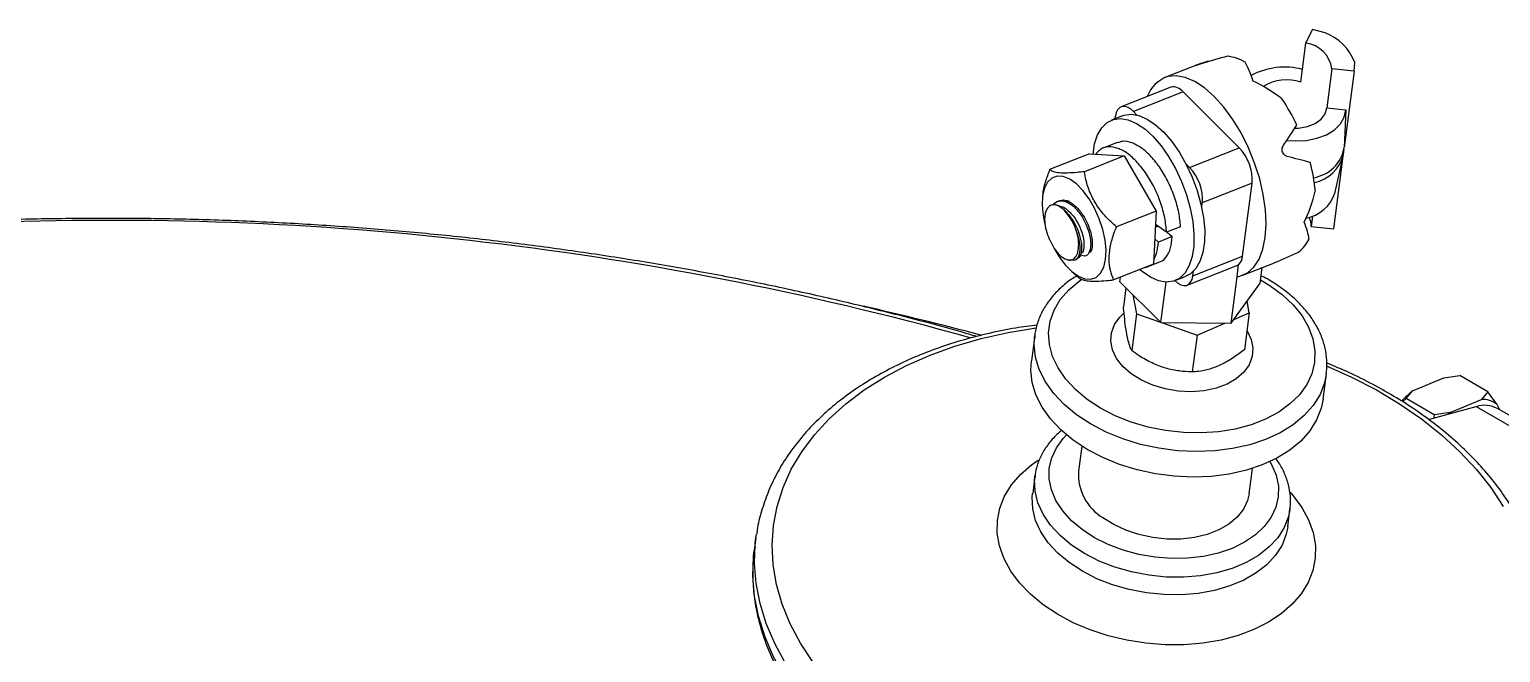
# Model space of a CAD drawing. Header units: millimetres. Extents: x 107291 to 113922, y -130611 to -125922.
# Drawn here: x 111811.5 to 111988.9, y -127385.3 to -127310.3 of the extents above; entities that cross this region are included whole.
import ezdxf

# ---------------------------------------------------------------- set-up
doc = ezdxf.new("R2010")
doc.units = ezdxf.units.MM
doc.header["$LTSCALE"] = 13
doc.layers.add('几何体', color=7, linetype='Continuous')

msp = doc.modelspace()

# ---------------------------------------------------------------- linework, layer by layer
at = {"layer": '几何体'}
for p, q in [((111964.82, -127316.6), (111965.43, -127311.9)), ((111965.43, -127311.9), (111966.21, -127310.26)), ((111967.74, -127310.67), (111966.21, -127310.26)), ((111952.21, -127314.55), (111948.41, -127316.06)), ((111953.69, -127314.08), (111953.71, -127314.12)), ((111968.55, -127315.01), (111967.94, -127319.7)), ((111971.25, -127315.28), (111968.55, -127315.01)), ((111971.25, -127315.28), (111970.05, -127324.47)), ((111971.25, -127315.28), (111971.32, -127314.23)), ((111949.13, -127317.21), (111943.14, -127319.58)), ((111950.62, -127317.78), (111944.63, -127320.15)), ((111950.62, -127317.78), (111957.39, -127324.53)), ((111943.3, -127320.66), (111942, -127321.17)), ((111942.42, -127321), (111942.46, -127320.71)), ((111944.63, -127320.15), (111945.05, -127320.57)), ((111967.94, -127319.7), (111970.24, -127319.93)), ((111970.24, -127319.93), (111970.05, -127324.47)), ((111942.67, -127323.89), (111940.99, -127324.55)), ((111939.31, -127325.25), (111934.52, -127327.15)), ((111943.5, -127325.5), (111938.71, -127327.4)), ((111939.31, -127325.25), (111943.5, -127325.5)), ((111943.5, -127325.5), (111947.36, -127332.14)), ((111951.4, -127326.9), (111957.39, -127324.53)), ((111968.77, -127334.29), (111969.91, -127325.53)), ((111968.92, -127330.01), (111969.9, -127325.58)), ((111969.95, -127325.31), (111970.03, -127324.68)), ((111950.98, -127326.48), (111951.4, -127326.9)), ((111958.93, -127328.78), (111952.93, -127331.15)), ((111957.78, -127337.57), (111958.93, -127328.78)), ((111933.68, -127330.28), (111933.65, -127330.55)), ((111935.69, -127330.92), (111935.5, -127330.99)), ((111952.86, -127331.69), (111952.93, -127331.15)), ((111947.36, -127332.14), (111942.57, -127334.04)), ((111947.36, -127332.14), (111947.03, -127338.53)), ((111966.23, -127332.74), (111966.06, -127334.02)), ((111947.26, -127334.09), (111947.58, -127333.96)), ((111948.62, -127334.7), (111947.28, -127333.75)), ((111950.3, -127334.03), (111948.62, -127334.7)), ((111948.71, -127334.67), (111949.31, -127335.21)), ((111966.06, -127334.02), (111968.77, -127334.29)), ((111947.63, -127335.87), (111947.19, -127335.48)), ((111949.31, -127335.21), (111947.63, -127335.87)), ((111937.55, -127338.05), (111937.74, -127337.98)), ((111938.19, -127337.53), (111938.31, -127337.55)), ((111947.03, -127338.53), (111942.24, -127340.43)), ((111946.1, -127338.94), (111947.79, -127338.27)), ((111951.78, -127339.94), (111957.78, -127337.57)), ((111957.12, -127340.05), (111957.31, -127338.58)), ((111957.82, -127339.86), (111961.63, -127338.36)), ((111937.15, -127339.39), (111938.03, -127340.16)), ((111942.98, -127340.65), (111943.05, -127340.11)), ((111949.65, -127340.51), (111950.95, -127340)), ((111951.11, -127341.08), (111956.68, -127338.87)), ((111951.78, -127339.94), (111951.85, -127339.4)), ((111956.39, -127345.66), (111957.12, -127340.05)), ((111959.91, -127340.83), (111960.15, -127338.94)), ((111942.98, -127340.65), (111947.92, -127345.57)), ((111943.73, -127341.4), (111943.43, -127343.72)), ((111947.92, -127345.57), (111948.56, -127340.69)), ((111956.39, -127345.66), (111959.91, -127340.83)), ((111944.57, -127342.23), (111945, -127344.51)), ((111958.58, -127344.4), (111958.32, -127343.01)), ((111945, -127344.51), (111944.42, -127348.96)), ((111945, -127344.51), (111947.88, -127345.53)), ((111947.92, -127345.57), (111956.39, -127345.66)), ((111948.01, -127345.57), (111952.29, -127347.08)), ((111952.29, -127347.08), (111955.64, -127345.66)), ((111956.73, -127345.19), (111958.58, -127344.4)), ((111958.58, -127344.4), (111958, -127348.85)), ((111932.72, -127347.14), (111932.32, -127350.2)), ((111932.69, -127347.39), (111932.72, -127347.14)), ((111952.29, -127347.08), (111951.7, -127351.52)), ((111967.49, -127354.81), (111967.89, -127351.74)), ((111978.28, -127353.82), (111982.04, -127352.22)), ((111982.04, -127352.22), (111983.96, -127351.97)), ((111987.36, -127353.93), (111983.96, -127351.97)), ((111977.49, -127354.72), (111978.28, -127353.82)), ((111987.36, -127353.93), (111986.57, -127354.83)), ((111988.45, -127355.42), (111987.36, -127353.93)), ((111977.08, -127355.13), (111977.49, -127354.72)), ((111980.88, -127356.68), (111977.49, -127354.72)), ((111980.2, -127357.27), (111985.96, -127355.71)), ((111982.81, -127356.43), (111986.57, -127354.83)), ((111985.96, -127355.71), (112001.52, -127364.69)), ((111988.45, -127355.42), (111988.74, -127356.07)), ((112004.06, -127364.91), (111988.51, -127355.93)), ((111980.88, -127356.68), (111980.83, -127357.1)), ((111982.81, -127356.43), (111980.88, -127356.68)), ((111982.81, -127356.43), (111982.57, -127356.63)), ((111938.4, -127360.46), (111938, -127363.5)), ((111958.57, -127366.2), (111958.97, -127363.15)), ((111932.75, -127364.04), (111932.48, -127366.16)), ((111932.73, -127364.23), (111932.75, -127364.04)), ((111963.23, -127370.19), (111963.5, -127368.06)), ((111963.5, -127368.06), (111963.49, -127368.16)), ((111899.12, -127371.51), (111898.92, -127373.03)), ((111899.12, -127371.51), (111899.18, -127371.12))]:
    msp.add_line(p, q, dxfattribs=at)
at = {"layer": '几何体', "flags": 128}
for points in [[(111959.24, -127326.37), (111958.49, -127324.51), (111957.6, -127322.73), (111956.6, -127321.09), (111955.52, -127319.61), (111954.37, -127318.34), (111953.2, -127317.3), (111952.02, -127316.53), (111950.88, -127316.04), (111949.78, -127315.84), (111948.77, -127315.94)], [(111944.63, -127320.15), (111944.26, -127319.84), (111943.9, -127319.63), (111943.55, -127319.53), (111943.23, -127319.55), (111942.95, -127319.69), (111942.72, -127319.93), (111942.56, -127320.28), (111942.46, -127320.71)], [(111943.3, -127320.66), (111943.5, -127320.59), (111944.36, -127320.48), (111945.29, -127320.64), (111946.28, -127321.06), (111947.28, -127321.74), (111948.29, -127322.65)], [(111963.11, -127323.62), (111964.12, -127323.69), (111965.48, -127323.62), (111966.75, -127323.37), (111967.89, -127322.94), (111968.85, -127322.36), (111969.57, -127321.64), (111970.05, -127320.82), (111970.24, -127319.93)], [(111964.06, -127322.16), (111964.54, -127322.15), (111965.61, -127321.96), (111966.54, -127321.6), (111967.27, -127321.07), (111967.74, -127320.43), (111967.94, -127319.7)], [(111939.76, -127325.28), (111939.95, -127324.06), (111940.31, -127322.97), (111940.81, -127322.1), (111941.45, -127321.47), (111942.21, -127321.1), (111943.07, -127320.99), (111944, -127321.15), (111944.98, -127321.58), (111945.99, -127322.25), (111946.99, -127323.16)], [(111946.99, -127323.16), (111947.96, -127324.28), (111948.87, -127325.58), (111949.7, -127327.03), (111950.42, -127328.57), (111951.02, -127330.18), (111951.48, -127331.81), (111951.78, -127333.41), (111951.92, -127334.94), (111951.89, -127336.36), (111951.7, -127337.63), (111951.35, -127338.71), (111950.85, -127339.58), (111950.21, -127340.21), (111949.45, -127340.58), (111948.59, -127340.69), (111947.66, -127340.53), (111946.67, -127340.11), (111945.67, -127339.43), (111945.45, -127339.25)], [(111948.29, -127322.65), (111949.26, -127323.77), (111950.17, -127325.07), (111951, -127326.52), (111951.72, -127328.06), (111952.32, -127329.67), (111952.77, -127331.3), (111953.08, -127332.9), (111953.22, -127334.43), (111953.19, -127335.85), (111953, -127337.12), (111952.65, -127338.2), (111952.14, -127339.07), (111951.5, -127339.7), (111950.95, -127340)], [(111940.94, -127334.36), (111940.51, -127333.06), (111939.95, -127331.81), (111939.29, -127330.66), (111938.54, -127329.66), (111937.75, -127328.87), (111936.94, -127328.3), (111936.16, -127327.98), (111935.43, -127327.94), (111934.8, -127328.17), (111934.28, -127328.66), (111933.9, -127329.39), (111933.68, -127330.32), (111933.62, -127331.43), (111933.73, -127332.65), (111933.91, -127333.58)], [(111957.46, -127339.98), (111958.37, -127339.58), (111959.14, -127338.9), (111959.77, -127337.95), (111960.23, -127336.75), (111960.52, -127335.34), (111960.63, -127333.74), (111960.55, -127332), (111960.28, -127330.16), (111959.85, -127328.27), (111959.24, -127326.37)], [(111935.08, -127336.66), (111935.66, -127337.64), (111936.4, -127338.63), (111937.2, -127339.43), (111938, -127340), (111938.78, -127340.31), (111939.51, -127340.36), (111940.14, -127340.13), (111940.66, -127339.64), (111941.04, -127338.91), (111941.27, -127337.97), (111941.32, -127336.87), (111941.21, -127335.64), (111940.94, -127334.36)], [(111939.05, -127354.83), (111937.64, -127353.65), (111936.47, -127352.38), (111935.54, -127351.04), (111934.88, -127349.65), (111934.5, -127348.23), (111934.4, -127346.81), (111934.59, -127345.42), (111935.06, -127344.07), (111935.81, -127342.81), (111936.82, -127341.63), (111938.07, -127340.58), (111938.4, -127340.35)], [(111949.62, -127340.51), (111949.98, -127340.82), (111950.35, -127341.03), (111950.7, -127341.12), (111951.02, -127341.11), (111951.3, -127340.97), (111951.52, -127340.72), (111951.69, -127340.38), (111951.78, -127339.94)], [(111959.96, -127340.42), (111961.09, -127341.11), (111962.6, -127342.22), (111963.9, -127343.45), (111964.95, -127344.76), (111965.74, -127346.13), (111966.27, -127347.54), (111966.51, -127348.96), (111966.46, -127350.37), (111966.13, -127351.74), (111965.52, -127353.05), (111964.64, -127354.27), (111963.5, -127355.38), (111962.14, -127356.37), (111960.56, -127357.21), (111958.81, -127357.9), (111956.91, -127358.41), (111954.89, -127358.73), (111952.79, -127358.87), (111950.65, -127358.83), (111948.51, -127358.59), (111946.4, -127358.17), (111944.37, -127357.57), (111942.44, -127356.8), (111940.66, -127355.88), (111939.05, -127354.83), (111939.05, -127354.83)], [(111944.37, -127351.76), (111943.36, -127350.88), (111942.6, -127349.91), (111942.1, -127348.88), (111941.89, -127347.83), (111941.97, -127346.8), (111942.34, -127345.81), (111942.99, -127344.91), (111943.45, -127344.46)], [(111905.96, -127386.45), (111904.47, -127384.19), (111903.24, -127381.87), (111902.28, -127379.52), (111901.6, -127377.15), (111901.19, -127374.77), (111901.07, -127372.39), (111901.23, -127370.04), (111901.67, -127367.73), (111902.39, -127365.46), (111903.38, -127363.26), (111904.64, -127361.14), (111906.16, -127359.11), (111907.93, -127357.19), (111909.94, -127355.38), (111912.18, -127353.69), (111914.63, -127352.15), (111917.28, -127350.75), (111920.11, -127349.5), (111923.11, -127348.42), (111926.26, -127347.51), (111929.53, -127346.77), (111932.9, -127346.22)], [(111937.76, -127356.68), (111936.28, -127355.44), (111935.02, -127354.11), (111934.02, -127352.7), (111933.28, -127351.24), (111932.82, -127349.75), (111932.65, -127348.25), (111932.69, -127347.39)], [(111958.31, -127346.54), (111958.32, -127346.57), (111958.82, -127347.6), (111959.03, -127348.64), (111958.95, -127349.68), (111958.58, -127350.66), (111957.93, -127351.57), (111957.03, -127352.36), (111955.91, -127353.01), (111954.6, -127353.49), (111953.15, -127353.8), (111951.6, -127353.92), (111950.02, -127353.84), (111948.46, -127353.58), (111946.96, -127353.13), (111945.58, -127352.52), (111944.37, -127351.76)], [(111937.36, -127359.74), (111935.88, -127358.51), (111934.62, -127357.18), (111933.62, -127355.77), (111932.88, -127354.3), (111932.42, -127352.81), (111932.25, -127351.31), (111932.32, -127350.2)], [(111967.97, -127350.82), (111970.93, -127352.15), (111973.91, -127353.69), (111976.72, -127355.38), (111979.35, -127357.19), (111981.77, -127359.11), (111983.99, -127361.15), (111985.97, -127363.27), (111987.71, -127365.47), (111989.2, -127367.73)], [(111967.88, -127351.79), (111967.66, -127352.83), (111967.12, -127354.23), (111966.29, -127355.56), (111965.2, -127356.78), (111963.87, -127357.88), (111962.31, -127358.85), (111960.56, -127359.66), (111958.64, -127360.3), (111956.58, -127360.77), (111954.42, -127361.05), (111952.19, -127361.13), (111949.93, -127361.03), (111947.68, -127360.73), (111945.47, -127360.25), (111943.34, -127359.6), (111941.32, -127358.77), (111939.45, -127357.79), (111937.76, -127356.68)], [(111967.49, -127354.81), (111967.26, -127355.89), (111966.71, -127357.3), (111965.89, -127358.62), (111964.8, -127359.85), (111963.47, -127360.95), (111961.91, -127361.92), (111960.16, -127362.73), (111958.24, -127363.37), (111956.18, -127363.83), (111954.02, -127364.11), (111951.79, -127364.2), (111949.53, -127364.09), (111947.28, -127363.8), (111945.07, -127363.32), (111942.94, -127362.66), (111940.92, -127361.84), (111939.05, -127360.86), (111937.36, -127359.74)], [(111938.45, -127370.53), (111937.16, -127369.45), (111936.1, -127368.27), (111935.29, -127367.02), (111934.75, -127365.73), (111934.47, -127364.42), (111934.48, -127363.12), (111934.77, -127361.86), (111935.34, -127360.66), (111936.17, -127359.54), (111936.57, -127359.12)], [(111933.74, -127379.57), (111932.21, -127378.31), (111930.91, -127376.95), (111929.84, -127375.52), (111929.03, -127374.03), (111928.48, -127372.5), (111928.21, -127370.96), (111928.23, -127369.44), (111928.52, -127367.95), (111929.08, -127366.51), (111929.92, -127365.14), (111931, -127363.88), (111932.33, -127362.72), (111933.16, -127362.14)], [(111961.08, -127362.33), (111961.28, -127362.68), (111961.83, -127363.97), (111962.1, -127365.28), (111962.09, -127366.58), (111961.8, -127367.84), (111961.23, -127369.04), (111960.4, -127370.16), (111959.33, -127371.17), (111958.03, -127372.05), (111956.53, -127372.79), (111954.86, -127373.36), (111953.06, -127373.76), (111951.16, -127373.98), (111949.21, -127374.01), (111947.23, -127373.86), (111945.28, -127373.52), (111943.38, -127373.01), (111941.59, -127372.33), (111939.94, -127371.5), (111938.45, -127370.53)], [(111937.16, -127372.38), (111935.79, -127371.23), (111934.64, -127369.98), (111933.75, -127368.66), (111933.12, -127367.29), (111932.77, -127365.89), (111932.71, -127364.5), (111932.73, -127364.23)], [(111936.89, -127374.5), (111935.51, -127373.35), (111934.36, -127372.1), (111933.47, -127370.78), (111932.84, -127369.41), (111932.49, -127368.02), (111932.43, -127366.63), (111932.47, -127366.19)], [(111963.51, -127366.03), (111963.87, -127366.44), (111964.94, -127367.87), (111965.75, -127369.36), (111966.3, -127370.89), (111966.56, -127372.43), (111966.55, -127373.95), (111966.26, -127375.45), (111965.7, -127376.88), (111964.86, -127378.25), (111963.78, -127379.51), (111962.45, -127380.67), (111960.9, -127381.69), (111959.16, -127382.57), (111957.24, -127383.28), (111955.19, -127383.83), (111953.01, -127384.21), (111950.76, -127384.4), (111948.46, -127384.4), (111946.14, -127384.22), (111943.84, -127383.86), (111941.59, -127383.32), (111939.42, -127382.61), (111937.37, -127381.74), (111935.47, -127380.72), (111933.74, -127379.57)], [(111958.57, -127366.2), (111958.38, -127367.03), (111957.89, -127368.07), (111957.13, -127369.02), (111956.13, -127369.85), (111954.92, -127370.55), (111953.53, -127371.1), (111951.99, -127371.47), (111950.35, -127371.66), (111948.66, -127371.67), (111946.96, -127371.49), (111945.29, -127371.13), (111943.71, -127370.6), (111942.25, -127369.91), (111940.95, -127369.09)], [(111963.49, -127368.16), (111963.32, -127368.96), (111962.81, -127370.27), (111962.03, -127371.5), (111960.99, -127372.62), (111959.71, -127373.63), (111958.21, -127374.49), (111956.53, -127375.2), (111954.69, -127375.74), (111952.72, -127376.09), (111950.68, -127376.26), (111948.58, -127376.24), (111946.48, -127376.03), (111944.4, -127375.63), (111942.4, -127375.05), (111940.5, -127374.31), (111938.74, -127373.41), (111937.16, -127372.38)], [(111963.22, -127370.2), (111963.04, -127371.08), (111962.54, -127372.39), (111961.75, -127373.62), (111960.71, -127374.75), (111959.43, -127375.75), (111957.93, -127376.62), (111956.25, -127377.32), (111954.41, -127377.86), (111952.45, -127378.22), (111950.4, -127378.38), (111948.3, -127378.36), (111946.2, -127378.15), (111944.12, -127377.75), (111942.12, -127377.18), (111940.22, -127376.44), (111938.47, -127375.54), (111936.89, -127374.5)], [(111912.74, -127397.27), (111910.28, -127395.31), (111908.02, -127393.25), (111905.99, -127391.1), (111904.21, -127388.87), (111902.66, -127386.58), (111901.38, -127384.23), (111900.36, -127381.85), (111899.62, -127379.44), (111899.15, -127377.02), (111898.96, -127374.61), (111899.04, -127372.21), (111899.12, -127371.51)], [(111912.54, -127398.79), (111910.08, -127396.83), (111907.82, -127394.77), (111905.8, -127392.62), (111904.01, -127390.4), (111902.47, -127388.1), (111901.18, -127385.76), (111900.17, -127383.37), (111899.42, -127380.96), (111898.95, -127378.55), (111898.76, -127376.13), (111898.84, -127373.74), (111898.92, -127373.03)]]:
    msp.add_lwpolyline(points, dxfattribs=at)
at = {"layer": '几何体'}
for centre, radius, start, end in [((111964.97, -127315.48), 3.61, 7.5542, 82.6585), ((111965.65, -127316.34), 6.04, 20.4157, 69.797), ((111955.3, -127318.95), 5.51, 59.6378, 82.8669), ((111962.86, -127323.48), 8.68, 75.6197, 117.7218), ((111950, -127319.69), 3.95, 108.1697, 159.9257), ((111949.43, -127318.65), 1.47, 36.2831, 101.9164), ((111963.12, -127321.88), 5.55, 72.1492, 120.8263), ((111942.77, -127331.86), 23.79, 25.0861, 33.8154), ((111953.29, -127328.41), 5.65, 356.2887, 43.4582), ((111965.65, -127323.71), 4.46, 278.7907, 350.1493), ((111965.58, -127324.29), 4.48, 280.8446, 346.8325), ((111947.3, -127330.78), 5.65, 356.2887, 43.4582), ((111944.98, -127331.76), 21.67, 5.3442, 14.6359), ((111964.57, -127328.48), 4.61, 280.8293, 340.7031), ((111821.36, -127719.58), 386.32, 74.444, 92.6976), ((111931.5, -127336.49), 6.54, 15.4949, 43.1563), ((111963.92, -127333.93), 2.14, 357.6382, 28.6382), ((111961.93, -127333.72), 4.25, 307.5263, 335.1397), ((111956.25, -127337.48), 1.53, 314.0646, 356.5602), ((111956.66, -127336.87), 3.21, 278.3125, 284.5088), ((111830.66, -127705.85), 371.27, 75.0812, 77.3348), ((111985.59, -127362.88), 11.65, 128.9031, 137.5572), ((111986.97, -127358.8), 3.25, 61.8156, 108.1249), ((111986.66, -127357.85), 3.02, 53.6993, 91.8067), ((111944.11, -127363.84), 6.12, 176.8185, 238.9113)]:
    msp.add_arc(centre, radius, start, end, dxfattribs=at)
for centre, major_axis, ratio, start_param, end_param in [((111955.87, -127326.87), (23.4, 8.41), 0.513944, 1.383129, 1.518126), ((111955.87, -127326.87), (2.67, 12.89), 0.904653, 0.408424, 0.543422), ((111957.81, -127326.1), (-1.27, 13.23), 0.232857, 5.504092, 5.808784), ((111957.81, -127326.1), (10.27, -9.01), 0.642565, 1.672285, 1.976978), ((111955.87, -127326.87), (13.93, 18.77), 0.173902, 4.978394, 5.113391), ((111955.87, -127326.87), (22.46, -4.63), 0.125657, 1.131937, 1.266934), ((111957.81, -127326.1), (1.19, 13.5), 0.681211, 4.195106, 4.499799), ((111957.81, -127326.1), (-7.7, 10.7), 0.207372, 3.509303, 3.813995), ((111952.15, -127337.22), (6.35, 0.06), 0.379073, 5.505386, 5.659844), ((111955.87, -127326.87), (23.4, 8.41), 0.513944, 4.774124, 4.901954)]:
    msp.add_ellipse(centre, major_axis=major_axis, ratio=ratio, start_param=start_param, end_param=end_param, dxfattribs=at)
for points, knots in [([(111952.78, -127314.41), (111952.7, -127314.44), (111952.53, -127314.5), (111952.3, -127314.56), (111952.13, -127314.61), (111952.03, -127314.63), (111952.02, -127314.63), (111952.09, -127314.6), (111952.13, -127314.58)], [0, 0, 0, 0, 0.163826, 0.327654, 0.491393, 0.654851, 0.818278, 1, 1, 1, 1]), ([(111948.62, -127334.7), (111948.57, -127334.13), (111948.46, -127332.99), (111947.94, -127331.13), (111947.18, -127329.31), (111946.22, -127327.64), (111945.1, -127326.22), (111943.92, -127325.15), (111942.73, -127324.51), (111941.61, -127324.34), (111940.69, -127324.58), (111940.27, -127325.08), (111940.08, -127325.3)], [0, 0, 0, 0, 0.101596, 0.204887, 0.306483, 0.408079, 0.51137, 0.612966, 0.714562, 0.817853, 0.919449, 1, 1, 1, 1]), ([(111950.3, -127334.03), (111950.25, -127333.47), (111950.15, -127332.33), (111949.62, -127330.47), (111948.87, -127328.65), (111947.9, -127326.97), (111946.79, -127325.55), (111945.6, -127324.48), (111944.42, -127323.85), (111943.41, -127323.65), (111942.89, -127323.86), (111942.69, -127323.94)], [0, 0, 0, 0, 0.114902, 0.231721, 0.346623, 0.461525, 0.578344, 0.693246, 0.808149, 0.924968, 1, 1, 1, 1]), ([(111963.14, -127325.56), (111963.07, -127325.53), (111962.92, -127325.48), (111962.73, -127325.29), (111962.6, -127325.06), (111962.54, -127324.79), (111962.55, -127324.51), (111962.64, -127324.36), (111962.68, -127324.27)], [0, 0, 0, 0, 0.163826, 0.327654, 0.491393, 0.654851, 0.818278, 1, 1, 1, 1]), ([(111934.52, -127327.15), (111934.34, -127327.65), (111933.97, -127328.66), (111933.69, -127329.74), (111933.69, -127330.24), (111933.69, -127330.28)], [0, 0, 0, 0, 0.474039, 0.959213, 1, 1, 1, 1]), ([(111938.71, -127327.4), (111938.42, -127327.43), (111937.69, -127327.51), (111936.62, -127327.58), (111935.66, -127327.56), (111935, -127327.43), (111934.68, -127327.27), (111934.55, -127327.17), (111934.52, -127327.15)], [0, 0, 0, 0, 0.136827, 0.342729, 0.555197, 0.747424, 0.944661, 1, 1, 1, 1]), ([(111942.57, -127334.04), (111942.14, -127333.65), (111941.27, -127332.86), (111940.19, -127331.49), (111939.37, -127329.97), (111938.93, -127328.59), (111938.77, -127327.72), (111938.71, -127327.4)], [0, 0, 0, 0, 0.213245, 0.431498, 0.645486, 0.868042, 1, 1, 1, 1]), ([(111936.28, -127332.01), (111936.04, -127331.82), (111935.56, -127331.44), (111934.88, -127331.33), (111934.35, -127331.6), (111934, -127332.22), (111933.88, -127333.12), (111934, -127334.17), (111934.27, -127335.07), (111934.5, -127335.55), (111934.57, -127335.7)], [0, 0, 0, 0, 0.138629, 0.277262, 0.415489, 0.550448, 0.684398, 0.815699, 0.945367, 1, 1, 1, 1]), ([(111934.96, -127331.44), (111934.96, -127331.43), (111935.09, -127331.12), (111935.61, -127330.89), (111936.45, -127330.91), (111937.4, -127331.5), (111938.28, -127332.51), (111938.82, -127333.51), (111939.2, -127334.46), (111939.44, -127335.35), (111939.51, -127336.41), (111939.29, -127337.23), (111938.88, -127337.64), (111938.52, -127337.54), (111938.39, -127337.51)], [0, 0, 0, 0, 0.001984, 0.107136, 0.211383, 0.316212, 0.421042, 0.525288, 0.558919, 0.647265, 0.735409, 0.839851, 0.945003, 1, 1, 1, 1]), ([(111935.8, -127331.55), (111935.7, -127331.53), (111935.55, -127331.49), (111935.39, -127331.45), (111935.33, -127331.43)], [0, 0, 0, 0, 0.636735, 1, 1, 1, 1]), ([(111935.71, -127330.95), (111935.74, -127330.92), (111935.99, -127330.73), (111936.66, -127330.88), (111937.58, -127331.42), (111938.47, -127332.44), (111939.17, -127333.72), (111939.61, -127335.08), (111939.69, -127336.25), (111939.59, -127336.97), (111939.41, -127337.11), (111939.4, -127337.12)], [0, 0, 0, 0, 0.021588, 0.159342, 0.297867, 0.436392, 0.574146, 0.713097, 0.85111, 0.989122, 1, 1, 1, 1]), ([(111936.9, -127330.99), (111936.87, -127330.98), (111936.73, -127330.95), (111936.6, -127330.91), (111936.5, -127330.89)], [0, 0, 0, 0, 0.260322, 1, 1, 1, 1]), ([(111925.74, -127347.26), (111925.11, -127347.08), (111922.18, -127346.21), (111916.82, -127344.8), (111909.68, -127343.04), (111902.43, -127341.42), (111895.1, -127339.94), (111887.7, -127338.6), (111880.22, -127337.4), (111872.68, -127336.34), (111865.08, -127335.42), (111857.44, -127334.66), (111849.76, -127334.03), (111842.05, -127333.56), (111834.31, -127333.22), (111826.57, -127333.04), (111818.81, -127333), (111811.06, -127333.12), (111805.81, -127333.26), (111803.15, -127333.4), (111803.07, -127333.41)], [0, 0, 0, 0, 0.016629, 0.078007, 0.139376, 0.200737, 0.26209, 0.323435, 0.384774, 0.446107, 0.507435, 0.568758, 0.630077, 0.691393, 0.752707, 0.81402, 0.875332, 0.936644, 0.997957, 1, 1, 1, 1]), ([(111935.81, -127331.58), (111935.85, -127331.58), (111936.14, -127331.59), (111936.78, -127332.06), (111937.57, -127332.92), (111938.21, -127334.08), (111938.61, -127335.29), (111938.69, -127336.34), (111938.61, -127336.98), (111938.45, -127337.1), (111938.44, -127337.11)], [0, 0, 0, 0, 0.025313, 0.185851, 0.34639, 0.506032, 0.667065, 0.827008, 0.986951, 1, 1, 1, 1]), ([(111936.28, -127332.01), (111936.58, -127332.32), (111937.17, -127332.93), (111937.88, -127334.24), (111938.31, -127335.59), (111938.41, -127336.79), (111938.21, -127337.67), (111937.88, -127337.86), (111937.72, -127337.95)], [0, 0, 0, 0, 0.1713111, 0.341668, 0.5135057, 0.6841827, 0.8548597, 1, 1, 1, 1]), ([(111934.57, -127335.7), (111934.73, -127336.03), (111935.06, -127336.69), (111935.7, -127337.46), (111936.37, -127337.94), (111937.01, -127338.09), (111937.54, -127337.87), (111937.91, -127337.3), (111938.06, -127336.43), (111938, -127335.52), (111937.86, -127334.94), (111937.81, -127334.74)], [0, 0, 0, 0, 0.11326, 0.226515, 0.340225, 0.456377, 0.573307, 0.692355, 0.81251, 0.934453, 1, 1, 1, 1]), ([(111937.81, -127334.74), (111937.92, -127335.11), (111938.15, -127335.86), (111938.21, -127336.92), (111938, -127337.74), (111937.58, -127338.16), (111937.22, -127338.05), (111937.1, -127338.02)], [0, 0, 0, 0, 0.2002935, 0.4001292, 0.6369156, 0.8753125, 1, 1, 1, 1]), ([(111942.24, -127340.43), (111942.1, -127340.05), (111941.81, -127339.3), (111941.65, -127337.99), (111941.78, -127336.52), (111942.14, -127335.19), (111942.46, -127334.35), (111942.57, -127334.04)], [0, 0, 0, 0, 0.213245, 0.431498, 0.645486, 0.868042, 1, 1, 1, 1]), ([(111947.27, -127333.92), (111947.3, -127333.88), (111947.32, -127333.84), (111947.35, -127333.8), (111947.35, -127333.8)], [0, 0, 0, 0, 0.931898, 1, 1, 1, 1]), ([(111947.06, -127337.99), (111947.19, -127337.76), (111947.5, -127337.22), (111947.58, -127336.37), (111947.63, -127335.87)], [0, 0, 0, 0, 0.419596, 1, 1, 1, 1]), ([(111947.78, -127338.25), (111947.81, -127338.25), (111948.15, -127338.2), (111948.63, -127337.66), (111949.16, -127336.67), (111949.26, -127335.69), (111949.31, -127335.21)], [0, 0, 0, 0, 0.032304, 0.353086, 0.679219, 1, 1, 1, 1]), ([(111936.71, -127338.01), (111936.73, -127338.01), (111936.87, -127338.04), (111937, -127338.06), (111937.11, -127338.08)], [0, 0, 0, 0, 0.177012, 1, 1, 1, 1]), ([(111938.11, -127337.65), (111938.17, -127337.57), (111938.28, -127337.39), (111938.39, -127337.22), (111938.44, -127337.13)], [0, 0, 0, 0, 0.5000072, 1, 1, 1, 1]), ([(111937.81, -127339.97), (111937.59, -127340.09), (111936.86, -127340.52), (111935.81, -127341.4), (111934.67, -127342.6), (111933.77, -127343.9), (111933.14, -127345.29), (111932.78, -127346.47), (111932.73, -127347.19), (111932.72, -127347.42)], [0, 0, 0, 0, 0.071382, 0.245397, 0.418276, 0.589226, 0.757689, 0.923703, 1, 1, 1, 1]), ([(111938.05, -127340.18), (111938.08, -127340.2), (111938.21, -127340.3), (111938.53, -127340.45), (111939.18, -127340.58), (111940.15, -127340.61), (111941.21, -127340.54), (111941.95, -127340.46), (111942.24, -127340.43)], [0, 0, 0, 0, 0.055345, 0.250287, 0.444823, 0.653771, 0.863157, 1, 1, 1, 1]), ([(111946.1, -127338.92), (111946.13, -127338.91), (111946.2, -127338.91), (111946.25, -127338.86), (111946.27, -127338.83)], [0, 0, 0, 0, 0.47375, 1, 1, 1, 1]), ([(111967.87, -127351.79), (111967.91, -127351.36), (111968.01, -127350.45), (111967.85, -127349.03), (111967.46, -127347.57), (111966.82, -127346.15), (111965.95, -127344.76), (111964.85, -127343.45), (111963.54, -127342.21), (111962.03, -127341.09), (111960.84, -127340.33), (111960.13, -127339.99), (111960.02, -127339.94)], [0, 0, 0, 0, 0.0948056, 0.2021195, 0.3098263, 0.4186328, 0.5288754, 0.6404908, 0.7531429, 0.8664165, 0.9799654, 1, 1, 1, 1]), ([(111944.42, -127348.96), (111944.36, -127348.83), (111944.22, -127348.51), (111944, -127347.81), (111943.78, -127346.77), (111943.6, -127345.51), (111943.5, -127344.47), (111943.44, -127343.86), (111943.43, -127343.72)], [0, 0, 0, 0, 0.136827, 0.342729, 0.555197, 0.747424, 0.944661, 1, 1, 1, 1]), ([(111933.01, -127345.88), (111932.16, -127345.99), (111930.19, -127346.25), (111927.22, -127346.85), (111924.09, -127347.65), (111921.08, -127348.62), (111918.2, -127349.74), (111915.47, -127351.01), (111912.91, -127352.43), (111910.52, -127353.99), (111908.32, -127355.68), (111906.33, -127357.49), (111904.56, -127359.42), (111903.02, -127361.45), (111901.71, -127363.56), (111900.65, -127365.75), (111899.85, -127368), (111899.37, -127369.78), (111899.24, -127370.83), (111899.21, -127371.09)], [0, 0, 0, 0, 0.048271, 0.110742, 0.173249, 0.235794, 0.298371, 0.360969, 0.423562, 0.486119, 0.548594, 0.610934, 0.673076, 0.734958, 0.79653, 0.857765, 0.918673, 0.979308, 1, 1, 1, 1]), ([(111951.7, -127351.52), (111951.18, -127351.5), (111950.13, -127351.46), (111948.5, -127351.11), (111946.86, -127350.48), (111945.5, -127349.72), (111944.71, -127349.17), (111944.42, -127348.96)], [0, 0, 0, 0, 0.213245, 0.431498, 0.645486, 0.868042, 1, 1, 1, 1]), ([(111958, -127348.85), (111957.55, -127349.19), (111956.64, -127349.87), (111955.22, -127350.68), (111953.8, -127351.23), (111952.64, -127351.47), (111951.96, -127351.51), (111951.7, -127351.52)], [0, 0, 0, 0, 0.213245, 0.431498, 0.645486, 0.868042, 1, 1, 1, 1]), ([(111994.09, -127383.6), (111994.13, -127383.31), (111994.28, -127382.24), (111994.28, -127380.36), (111994.09, -127378), (111993.63, -127375.64), (111992.93, -127373.29), (111991.98, -127370.96), (111990.79, -127368.67), (111989.37, -127366.43), (111987.71, -127364.24), (111985.84, -127362.13), (111983.75, -127360.1), (111981.47, -127358.16), (111979, -127356.33), (111976.36, -127354.62), (111973.56, -127353.03), (111970.76, -127351.63), (111968.84, -127350.83), (111967.96, -127350.45)], [0, 0, 0, 0, 0.023091, 0.083365, 0.14366, 0.204095, 0.264764, 0.325725, 0.386999, 0.44857, 0.510396, 0.572426, 0.634601, 0.696873, 0.759198, 0.821546, 0.88389, 0.946218, 1, 1, 1, 1]), ([(111936.05, -127358.54), (111935.98, -127358.58), (111935.47, -127358.95), (111934.7, -127359.77), (111933.79, -127360.97), (111933.17, -127362.28), (111932.82, -127363.39), (111932.77, -127364.05), (111932.76, -127364.26)], [0, 0, 0, 0, 0.03406, 0.257244, 0.477752, 0.694545, 0.907521, 1, 1, 1, 1]), ([(111963.47, -127368.17), (111963.49, -127368.08), (111963.6, -127367.54), (111963.57, -127366.52), (111963.37, -127365.14), (111962.88, -127363.78), (111962.35, -127362.71), (111961.9, -127362.13), (111961.76, -127361.95)], [0, 0, 0, 0, 0.042584, 0.257494, 0.472028, 0.68803, 0.906994, 1, 1, 1, 1]), ([(111899.01, -127372.62), (111898.93, -127373.12), (111898.74, -127374.41), (111898.71, -127376.49), (111898.9, -127378.85), (111899.34, -127381.22), (111900.04, -127383.57), (111900.97, -127385.89), (111902.15, -127388.19), (111903.57, -127390.43), (111905.21, -127392.62), (111907.08, -127394.74), (111909.15, -127396.78), (111911.09, -127398.43), (111912.78, -127399.72), (111914.54, -127400.98), (111916.77, -127402.42), (111919.58, -127404.01), (111922.52, -127405.46), (111925.59, -127406.77), (111928.77, -127407.94), (111932.04, -127408.96), (111935.38, -127409.82), (111938.78, -127410.52), (111942.23, -127411.05), (111945.69, -127411.42), (111949.16, -127411.62), (111952.61, -127411.65), (111956.03, -127411.51), (111959.4, -127411.2), (111962.71, -127410.73), (111965.93, -127410.08), (111969.05, -127409.27), (111972.06, -127408.3), (111974.93, -127407.17), (111977.65, -127405.89), (111980.21, -127404.47), (111982.59, -127402.9), (111984.77, -127401.2), (111986.75, -127399.38), (111988.51, -127397.45), (111990.05, -127395.42), (111991.34, -127393.31), (111992.4, -127391.12), (111993.19, -127388.87), (111993.69, -127386.92), (111993.82, -127385.72), (111993.87, -127385.3)], [0, 0, 0, 0, 0.014822, 0.037333, 0.05985, 0.082417, 0.105071, 0.127833, 0.150712, 0.173702, 0.196789, 0.219952, 0.243171, 0.266426, 0.279457, 0.291828, 0.315116, 0.338399, 0.361676, 0.384946, 0.408207, 0.43146, 0.454707, 0.47795, 0.501191, 0.524431, 0.547675, 0.570923, 0.594178, 0.617443, 0.64072, 0.664009, 0.687313, 0.71063, 0.733959, 0.757296, 0.780631, 0.803951, 0.82724, 0.850478, 0.87364, 0.896705, 0.919654, 0.942477, 0.965178, 0.987779, 1, 1, 1, 1])]:
    msp.add_open_spline(points, degree=3, knots=knots, dxfattribs=at)

doc.saveas('drawing.dxf')
